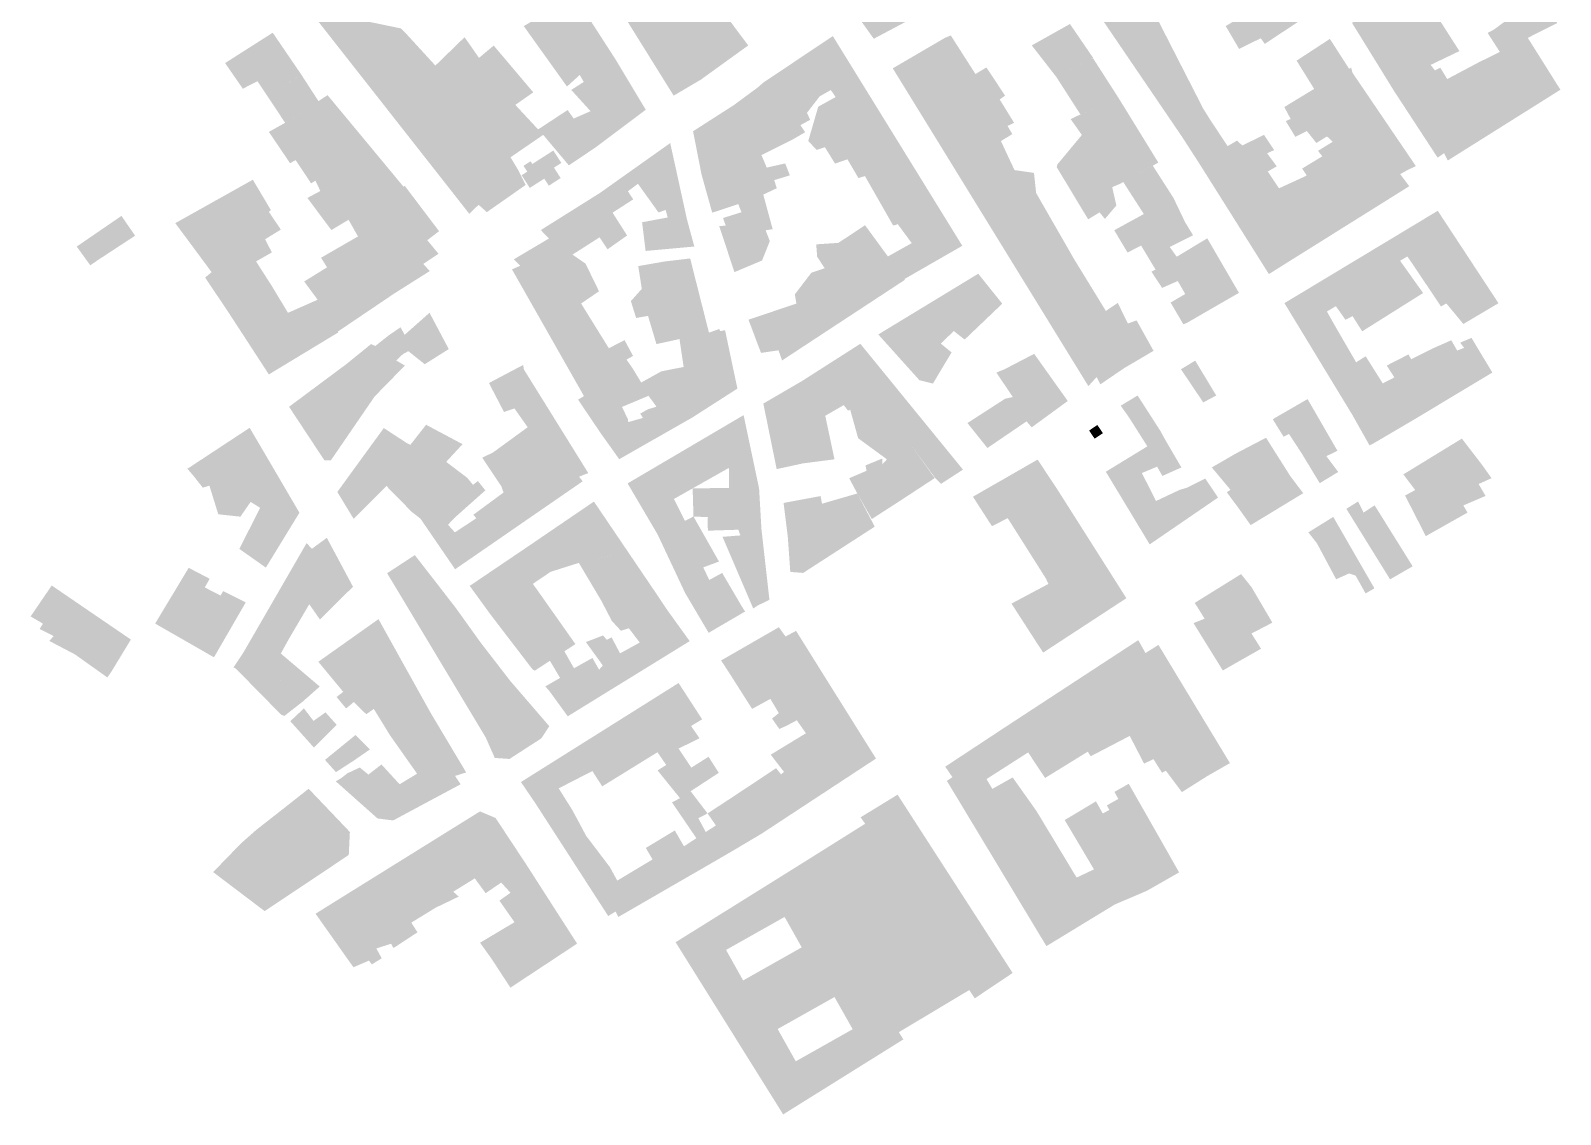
# Model space of a CAD drawing. Header units: millimetres. Extents: x -8 to 383, y 34 to 514.
# Drawn here: x -2.9 to 383.2, y 34.2 to 307.7 of the extents above; entities that cross this region are included whole.
import ezdxf

# ---------------------------------------------------------------- set-up
doc = ezdxf.new("R2010")
doc.units = ezdxf.units.MM
doc.header["$MEASUREMENT"] = 0
for name, color, linetype in [('ANAPSIXI', 231, 'Continuous'), ('APOTHIKES', 18, 'Continuous'), ('DIOIKHSH', 67, 'Continuous'), ('EKPAIDEYSH', 5, 'Continuous'), ('KATOIKIA', 2, 'Continuous'), ('POLITISMOS', 146, 'Continuous'), ('PROSWPIKES YPIRESIES', 59, 'Continuous'), ('TOPIKO EMPORIO', 20, 'Continuous'), ('UPO ANEGERSI', 253, 'Continuous'), ('VIOTEXNEIA', 217, 'Continuous'), ('XWRIS XRISI', 255, 'Continuous'), ('YGEIA', 141, 'Continuous'), ('YPERTOPIKO EMPORIO', 1, 'Continuous')]:
    doc.layers.add(name, color=color, linetype=linetype)

msp = doc.modelspace()

# ---------------------------------------------------------------- hatches: boundary and pattern name
at = {"layer": 'ANAPSIXI'}
for points in [[(276.86, 296.85), (286.12, 301.59), (277.35, 318.75), (265.99, 312.83)], [(206.27, 310.74), (209.93, 305.61), (218.08, 309.94), (219.86, 310.76), (215.66, 315.73), (213.03, 314.4)], [(249.81, 303.94), (256.01, 295.97), (265.31, 300.77), (259.45, 309.34)], [(54.39, 294.89), (58.24, 307.14), (46.22, 299.48), (50.69, 293.01)], [(276.86, 296.85), (287.73, 280.88), (294.95, 284.99), (293.07, 288), (286.12, 301.59)], [(140.11, 298.21), (135.73, 296.48), (136.74, 294.72), (133.58, 292.7), (138.45, 287.34), (134.2, 285.47), (136.79, 281.81), (139.54, 278.07), (152.38, 287.7), (144.84, 300.28)], [(262.1, 286.5), (271.7, 290.69), (265.25, 300.73), (256.01, 295.97)], [(69.78, 289.89), (65.45, 296.56), (56.95, 291.05), (61.36, 284.42)], [(271.99, 279.93), (276.73, 282.53), (271.7, 290.69), (266.23, 288.3)], [(88.95, 241.35), (97.87, 246.99), (96.24, 248.79), (100.08, 251.35), (97.25, 254.78), (100.22, 257.05), (91.56, 268.5), (91.23, 268.3), (84.97, 264.47), (77.38, 259.93), (79.76, 255.73), (84.87, 247.63)], [(144.01, 261.72), (140.82, 266.7), (125.89, 257.33), (147.68, 255.97)], [(302.1, 241.49), (294.1, 255.25), (286.39, 250.6), (281.04, 247.38), (280.82, 247.25), (280, 246.85), (282.7, 242.74), (286.66, 244.47), (290.22, 246.62), (295.57, 237.73)], [(163.59, 250.17), (157.18, 249.41), (150.49, 248.24), (151.39, 242.5), (148.63, 239.4), (149.96, 235.15), (152.96, 235.67), (155.08, 228.56), (160.9, 229.83), (168.34, 231.45)], [(194.18, 246.56), (190.01, 241.11), (190.4, 238.78), (178.31, 234.72), (181.47, 226.34), (185.89, 226.99), (186.79, 224.43)], [(296.37, 215.58), (291.06, 224.38), (287.46, 222.21), (292.53, 214.68), (293.08, 213.84)], [(121.65, 222.12), (121.43, 223.28), (118.4, 221.69), (112.81, 218.73), (128.62, 210.91)], [(156.31, 221.68), (151.24, 218.86), (153.08, 215.51), (155.1, 212.76), (152.91, 212.1), (156.15, 205.48), (164.1, 210.01)], [(283.41, 204.56), (282.26, 206.66), (276.52, 215.59), (272.26, 213.01), (274.4, 209.98), (278.98, 202.75)], [(326.96, 201.63), (319.42, 214.68), (311.5, 210.11), (310.63, 209.58), (313.37, 205.19), (314.74, 205.86), (317.97, 200.92)], [(128.62, 210.91), (122.59, 207.58), (113.85, 201.22), (111.11, 199.88), (115.96, 192.61), (116.49, 191.1), (121.23, 183.43), (136.47, 193.94), (135.55, 195.1), (137.88, 196.01)], [(152.91, 212.1), (150.99, 211.02), (151.67, 209.93), (147.98, 208.87), (147.85, 209.69), (140.87, 206.28), (145.69, 199.51), (156.15, 205.48)], [(228.5, 201.72), (222.37, 198.93), (225.4, 194.81), (226.89, 193.28), (232.45, 196.88)], [(311.41, 186.73), (308.41, 191.03), (302.88, 198.45), (301.27, 200.92), (295.24, 197.43), (299.96, 191.79), (299.02, 191.17), (301.98, 187.19), (305.06, 182.88)], [(212.07, 198.05), (212.07, 198.18), (212.09, 199.68), (207.85, 197.95), (208.11, 196.58), (203.73, 194.71), (205.77, 190.86), (209.44, 184.41), (216.64, 189.06)], [(205.77, 190.86), (196.87, 188.28), (197.78, 183.5), (200.4, 176.17), (210.18, 182.49)], [(139.31, 188.82), (134.78, 185.74), (140.49, 174.46), (145.48, 175.57), (147.74, 176.37)], [(128.9, 181.74), (123.95, 178.36), (126.1, 174.53), (128.39, 171.1), (133.41, 172.69)], [(128.39, 171.1), (126.1, 174.53), (123.95, 178.36), (121.47, 176.68), (107.95, 167.54), (113.22, 160.3), (120.92, 164.88), (124.87, 166.69), (123.88, 168.05)], [(155.39, 180.5), (162.34, 165.71), (168.41, 169.03), (166.9, 172.21), (170.87, 173.68)], [(99.53, 168.32), (94.1, 175.31), (87.11, 170.74), (92.1, 162.43)], [(147.74, 176.37), (145.48, 175.57), (135.5, 173.34), (141.13, 163.87), (153.85, 167.36)], [(128, 162.25), (124.87, 166.69), (120.92, 164.88), (113.22, 160.3), (117.74, 154.39)], [(163.47, 153.6), (160.61, 157.57), (150.87, 153.24), (154.58, 148.11)], [(187.67, 154.77), (185.98, 157.11), (171.41, 148.72), (173.29, 145.83), (179.23, 136.5), (183.84, 139.02), (185.97, 135.44), (184.26, 134.06), (186.09, 131.43), (187.5, 132.06), (187.85, 132.21), (190.51, 133.62), (197.29, 137.2), (200.8, 139.44), (190.32, 156.19)], [(89.31, 130.83), (87.8, 129.89), (90.28, 126.38), (100.28, 131.83), (98.16, 135.39)], [(127, 121.88), (120.88, 118.04), (124.51, 112.71), (130.41, 116.45)], [(244.99, 119.2), (239.86, 116.31), (234.03, 113.02), (232.23, 111.95), (237.62, 103.01), (241.28, 105.06), (251.01, 110.7)], [(61.35, 111.65), (60.93, 111.32), (54.09, 105.97), (60.52, 98.79), (66.3, 92.2), (71.87, 95.92)], [(60.52, 98.79), (54.09, 105.97), (50.18, 102.51), (61.26, 88.83), (66.3, 92.2)], [(105.63, 99.52), (102.02, 105.32), (91.96, 99.07), (95.57, 94.86), (97.86, 91.28), (96.16, 90.37), (99.36, 86.33), (105.18, 89.13), (103.8, 90.37), (109.24, 93.72), (111.98, 89.99), (122.34, 97.07), (116.14, 106.46)], [(137.32, 104.49), (134.06, 102.82), (131.86, 101.33), (137.32, 92.88), (139.95, 94.59), (143.31, 96.6)], [(162.14, 101.62), (162.03, 101.82), (159.71, 105.82), (152.4, 101.4), (154.1, 98.51), (155.14, 96.74), (158.69, 91.63), (165.56, 95.59)], [(50.18, 102.51), (43.2, 95.31), (56.21, 85.46), (61.26, 88.83)], [(145.19, 93.17), (143.31, 96.6), (139.95, 94.59), (137.32, 92.87), (142.91, 84.23), (144.78, 85.37), (145.45, 83.98), (149.33, 86.22)]]:
    msp.add_hatch(color=256, dxfattribs=at).paths.add_polyline_path(points, flags=0)
at = {"layer": 'APOTHIKES'}
for points in [[(87.64, 287.17), (93.45, 293.17), (99.29, 298.85), (91.59, 307.25), (90.64, 308.21), (67.52, 313.02), (69.35, 310.46), (78.62, 298.65)], [(379.03, 315.24), (369.25, 310), (366.45, 307.93), (364.86, 307.08), (367.95, 302.28), (382.43, 309.59)], [(132.97, 273.67), (139.54, 278.07), (136.79, 281.81), (134.2, 285.47), (132.67, 287.63), (125.22, 282.74), (126.5, 281.36)], [(240.1, 269.38), (245.45, 272.47), (243.89, 275.8), (242.03, 279.8), (231.71, 270.57), (234.8, 265.55)], [(182.64, 257.28), (184.42, 257.55), (182.04, 266.29), (175.74, 263.89), (176.54, 261.84), (171.89, 260.38), (172.56, 258.46), (170.92, 258.34), (174.77, 246.72), (181.75, 249.66), (183.7, 254.55)], [(140.59, 241.89), (137.18, 248.87), (133.89, 251.14), (127.97, 255.22), (119.1, 249.96), (120.72, 248.33), (118.62, 247.42), (132.78, 222.49), (139.07, 225.45), (143.07, 227.51), (136.07, 238.8)]]:
    msp.add_hatch(color=256, dxfattribs=at).paths.add_polyline_path(points, flags=0)
at = {"layer": 'DIOIKHSH'}
for points in [[(107.86, 261.43), (110.2, 263.72), (112.27, 261.85), (122.07, 268.72), (120.14, 272.56), (118.26, 275.7), (126.5, 281.36), (125.22, 282.74), (119.47, 288.92), (124, 292.09), (114.01, 303.9), (110.3, 300.79), (106.66, 306.01), (99.29, 298.85), (93.45, 293.17), (87.64, 287.17), (97.52, 274.59)], [(372.52, 286.02), (368.43, 291.94), (363.18, 299.48), (362.75, 299.73), (354.66, 295.44), (352.92, 298.32), (351.57, 297.63), (341.27, 292.39), (352.25, 275.6), (353.88, 276.75), (354.79, 274.88)], [(58.08, 243.11), (54.04, 249.42), (58.02, 251.7), (56.31, 255.01), (42.81, 246.72), (41.18, 245.34), (46.67, 237.17)], [(260.44, 250.09), (255.46, 243.6), (250.58, 239.92), (256.67, 230.01), (265.69, 235.56), (268.51, 236.93)], [(153.08, 215.51), (151.24, 218.86), (149.15, 222.31), (143.81, 219.77), (136.79, 215.44), (135.3, 214.53), (135.84, 213.74), (140.87, 206.28), (147.85, 209.69), (146.38, 212.7)], [(112.81, 218.73), (116.61, 211.42), (119.24, 212.33), (122.59, 207.58), (128.62, 210.91)], [(91.52, 147.3), (89.44, 151.05), (85.19, 147.86), (76.03, 140.8), (74.34, 139.5), (76.77, 136.61), (78.69, 138.23)], [(93.61, 143.56), (91.52, 147.3), (78.69, 138.23), (81.85, 135.15), (83.75, 136.49), (90.08, 140.95)], [(244.04, 132.51), (227.97, 121.92), (229.78, 119.27), (228.38, 118.35), (232.23, 111.95), (234.03, 113.02), (239.86, 116.31), (238.38, 118.78), (248.89, 125.51), (246.6, 128.95)], [(122.48, 96.85), (117.35, 93.65), (115.9, 92.67), (118.25, 90.1), (115.45, 88.11), (119.26, 82.67), (128.18, 87.97)]]:
    msp.add_hatch(color=256, dxfattribs=at).paths.add_polyline_path(points, flags=0)
at = {"layer": 'EKPAIDEYSH'}
for points in [[(64.03, 274.99), (70.01, 278.24), (78.41, 283.76), (72.08, 291.38), (61.1, 284.25), (57.26, 282.11), (62.61, 274.22)], [(73.8, 272.21), (83.42, 277.72), (78.41, 283.76), (70.01, 278.24), (64.03, 274.99), (67.91, 269.13), (69.01, 269.8)], [(280.35, 273.59), (272.9, 269.46), (278.09, 261.38), (285.56, 265.47)], [(140.72, 255.49), (142.74, 252.48), (147.68, 255.97), (125.89, 257.33), (127.97, 255.22), (133.89, 251.14)], [(102.02, 198.84), (100.84, 197.25), (98.57, 194.23), (94.16, 187.85), (93.32, 186.23), (95.54, 184.49), (99, 179.44)], [(90.28, 126.38), (92.65, 123.01), (102.61, 127.93), (100.28, 131.83)], [(215.94, 114.85), (206.61, 109.14), (207.76, 107.51), (190.27, 96.54), (216.26, 54.91), (234.04, 65.55), (235.42, 63.45), (244.98, 69.86)], [(150.04, 96.08), (145.19, 93.17), (149.33, 86.22), (154.23, 89.05)], [(128.18, 87.97), (119.26, 82.67), (126.85, 71.84), (135.06, 77.26)]]:
    msp.add_hatch(color=256, dxfattribs=at).paths.add_polyline_path(points, flags=0)
h = msp.add_hatch(color=256, dxfattribs=at)
h.paths.add_polyline_path([(190.27, 96.54), (159.92, 77.61), (187.07, 34.16), (217.4, 53.09), (216.26, 54.91)], flags=0)
h.paths.add_polyline_path([(176.96, 67.97), (172.65, 75.67), (187.43, 84), (191.75, 76.32)], flags=0)
h.paths.add_polyline_path([(185.67, 55.71), (200.02, 63.78), (204.61, 55.66), (190.25, 47.56)], flags=0)
at = {"layer": 'KATOIKIA'}
for points in [[(155.17, 298.1), (162.67, 301.87), (157.33, 309.97), (150.91, 304.94)], [(329.9, 298.03), (325.05, 305.58), (316.65, 300.09), (321.08, 292.96)], [(188.7, 299), (189.61, 280.28), (192.62, 282.03), (191.41, 283.81), (193.88, 285.16), (193.08, 286.93), (194.68, 289)], [(321.08, 292.96), (313.54, 288.38), (315.16, 285.37), (313.92, 284.84), (316.34, 280.85), (319.22, 282.33), (321.65, 279.31), (324.33, 280.97), (329.47, 284.14), (336.54, 288.52), (330.74, 297.05), (330.41, 298.33)], [(281.75, 274.37), (276.73, 282.53), (271.99, 279.93), (266.23, 288.3), (260.76, 285.91), (259.63, 285.32), (262.46, 281.34), (260.96, 279.54), (256.26, 273.89), (256.11, 273.21), (264.04, 260.04), (266.92, 261.8), (268.27, 260.15), (271.16, 263.53), (270.11, 268.17), (272.03, 268.98)], [(158.56, 279.29), (148.28, 272), (150.42, 269.01), (155.61, 261.77), (157.4, 262.43), (157.92, 260.52), (162.79, 260.02)], [(297.67, 265.27), (301.71, 267.55), (309.38, 272.12), (311.64, 273.42), (309.21, 276.71), (310.99, 277.52), (308.43, 281.36), (302.95, 278.68), (301.6, 279.92), (299.25, 278.52), (292.04, 274.21)], [(84.97, 264.47), (91.23, 268.3), (83.42, 277.72), (73.8, 272.21), (69.01, 269.8), (70.26, 267.19), (66.98, 265.44), (73.04, 257.34), (77.38, 259.93)], [(301.71, 267.55), (297.67, 265.27), (300.62, 260.58), (312.21, 267.87), (309.38, 272.12)], [(224.45, 266.05), (217.46, 262.48), (218.53, 260.29), (215.96, 258.85), (219.52, 254.04), (213.5, 250.68), (216.44, 246.67), (217.68, 244.98), (232.28, 253.37)], [(162.79, 260.02), (157.92, 260.52), (151.46, 259.3), (164.64, 253.18)], [(213.5, 250.68), (207.73, 258.56), (201, 254.1), (209.08, 241.89), (210.02, 239.68), (217.81, 244.79), (217.68, 244.98), (216.44, 246.67)], [(201, 254.1), (195.41, 253.73), (195.65, 250.6), (197.54, 247.71), (194.18, 246.56), (199.53, 235.33), (200.4, 233.37)], [(199.53, 235.33), (194.18, 246.56), (186.79, 224.43), (200.4, 233.37)], [(236.3, 246.32), (222.99, 238.23), (230.14, 231.88), (230.57, 231.5), (232.88, 229.71)], [(230.14, 231.88), (222.99, 238.23), (211.07, 230.99), (221.46, 219.44), (224.86, 218.59), (229.57, 226.46), (226.86, 228.67)], [(172.4, 232.08), (171.17, 231.82), (170.91, 232.36), (168.34, 231.45), (160.9, 229.83), (161.95, 222.79), (173.87, 225.12)], [(331.68, 223.96), (326.31, 233.21), (319.18, 229.68), (325.23, 219.72), (327.36, 221.19)], [(206.54, 228.64), (197.69, 210.47), (202.35, 213.16), (203.43, 211.78), (204.56, 212.18), (210.87, 215.94), (214.77, 218.55)], [(338.39, 218.64), (334.08, 225.49), (331.68, 223.96), (327.36, 221.19), (325.23, 219.72), (329.5, 212.7), (332.08, 214.46)], [(83.95, 215.33), (78.4, 218.16), (80.29, 221.39), (76.83, 223.51), (71.28, 199.22), (72.9, 199.2)], [(219.36, 212.92), (205.99, 204.8), (213.26, 199.48), (213.64, 199.2), (219.34, 203.05), (224.54, 206.57)], [(224.54, 206.57), (219.34, 203.05), (222.37, 198.93), (228.5, 201.72)], [(281.17, 188.96), (278.88, 187.88), (274.89, 185.77), (279.57, 178.01), (296.83, 189.83), (293.6, 194.62), (288.87, 192.28), (287.1, 191.76)], [(181.58, 181.9), (175.75, 181.72), (176.27, 180.28), (171.76, 179.92), (179.51, 161.84)], [(171.67, 170.81), (168.41, 169.03), (162.34, 165.71), (168.26, 155.7)], [(39.39, 155.93), (37.32, 153.01), (43.33, 149.56), (43.57, 149.79), (51.43, 163.38), (45.75, 166.24), (45.06, 165.11)], [(157.75, 161.54), (143.81, 158.72), (146.11, 156.23), (148.13, 156.84), (150.87, 153.24), (154.58, 148.11), (163.47, 153.6)], [(62.32, 154.16), (59.47, 155.27), (54.72, 157.44), (52.25, 153.17), (56.55, 151.13), (57.92, 152.48), (60.28, 150.47)], [(60.28, 150.47), (57.92, 152.48), (56.55, 151.13), (52.25, 153.17), (50.93, 150.89), (50.53, 150.27), (60.32, 143.81), (65.19, 146.31)], [(51.93, 143.61), (55.42, 147.04), (50.53, 150.27), (48.35, 146.97), (48.87, 146.72)], [(50.53, 150.27), (48.35, 146.97), (48.87, 146.72), (54.62, 140.88), (60.32, 143.81)], [(142.45, 144.05), (140.61, 146.39), (138.93, 149.34), (132.7, 134.63), (144.51, 141.91)], [(200.8, 139.44), (197.29, 137.2), (190.51, 133.62), (192.81, 130.35), (192.94, 130.43), (193.37, 129.23), (198.5, 121.52), (201.17, 117.84), (210.49, 123.96)], [(193.37, 129.23), (192.94, 130.43), (192.81, 130.35), (183.92, 124.94), (187.28, 120.59), (191.28, 123.31), (195.42, 126.14)], [(67.3, 116.35), (61.35, 111.65), (71.87, 95.92), (77.43, 99.64), (77.71, 105.44)], [(163.71, 115.72), (161.03, 113.97), (159.01, 112.9), (165.16, 103.87), (167.53, 105.42), (165.67, 108.91), (167.99, 110.12)], [(170.08, 107.09), (167.53, 105.42), (165.16, 103.87), (162.03, 101.82), (162.14, 101.62), (165.56, 95.59), (173.88, 100.41)], [(265.51, 96), (261.13, 93.93), (250.99, 88.57), (247.43, 86.72), (253.51, 76.63), (270.77, 87.14)]]:
    msp.add_hatch(color=256, dxfattribs=at).paths.add_polyline_path(points, flags=0)
at = {"layer": 'POLITISMOS'}
for points in [[(341.64, 281), (336.54, 288.52), (329.47, 284.14), (324.33, 280.97), (325.75, 279.61), (329.53, 273.47)], [(299.25, 278.52), (294.95, 284.99), (287.73, 280.88), (292.04, 274.21)], [(332.08, 214.46), (329.5, 212.7), (330.72, 210.69), (335.05, 203), (335.99, 203.46), (344.81, 208.64), (338.39, 218.64)], [(111.91, 191.65), (110.02, 193.99), (108.79, 193.05), (107.31, 194.83), (102.02, 198.84), (99, 179.44), (102.46, 182.97), (104.63, 185.17)]]:
    msp.add_hatch(color=256, dxfattribs=at).paths.add_polyline_path(points, flags=0)
at = {"layer": 'PROSWPIKES YPIRESIES'}
for color, points in [(59, [(337.52, 313.18), (330.62, 309.64), (334.31, 303.67), (341.27, 292.39), (351.57, 297.63), (350.49, 299.02), (357.74, 302.5), (351.43, 312.37), (349.69, 316.08), (347.5, 315.4), (346.02, 317.88)]), (256, [(273.18, 222.52), (280.55, 226.86), (276.26, 234.54), (274.07, 233.74), (271.52, 238.94), (268.51, 236.93), (265.69, 235.56), (270.79, 227.33)]), (256, [(206.54, 228.64), (191.85, 219.26), (195.29, 216.22), (197.69, 210.47)]), (256, [(106.15, 203.3), (96.95, 208.2), (92.97, 203.13), (87.98, 193.63), (86.99, 192.81), (87.47, 192.18), (93.32, 186.23), (94.16, 187.85), (98.57, 194.23), (100.84, 197.25), (102.02, 198.84)]), (256, [(318.32, 190.93), (315.03, 195.29), (313.17, 198.23), (310.86, 201.88), (308.94, 204.93), (301.27, 200.92), (302.88, 198.45), (308.41, 191.03), (311.41, 186.73)]), (256, [(278.88, 187.88), (281.17, 188.96), (277.6, 196.02), (281.44, 197.63), (282.78, 195.29), (287.57, 197.43), (283.41, 204.56), (278.98, 202.75), (268.5, 196.35), (274.89, 185.77)]), (256, [(181.58, 181.9), (179.51, 161.84), (180.75, 162.65), (183.6, 164.01)]), (256, [(265.76, 176.93), (262.24, 174.45), (255.79, 170.85), (273.69, 164.43)]), (256, [(157.75, 161.54), (153.85, 167.36), (141.13, 163.87), (143.81, 158.72)]), (256, [(138.93, 149.34), (134.27, 146.75), (131.85, 151.03), (131.38, 150.72), (128.2, 148.64), (130.77, 144.31), (127.04, 142.18), (128.11, 140.94), (132.7, 134.63)]), (256, [(266.71, 147.33), (254.78, 139.53), (277.85, 131.39), (275.61, 135.25), (272.92, 139.37)]), (256, [(257.83, 135.11), (254.78, 139.53), (244.04, 132.51), (246.6, 128.95), (248.89, 125.51), (253.18, 119.07), (263.94, 125.7)]), (256, [(289.98, 139.08), (289.9, 139.22), (272.92, 139.37), (275.61, 135.25), (276.42, 135.52), (278.98, 132.08), (287.63, 137.32)]), (256, [(290.44, 129.12), (294.43, 131.73), (289.98, 139.08), (287.63, 137.32), (278.98, 132.08), (276.42, 135.52), (275.61, 135.25), (277.85, 131.39), (274.54, 129.68), (278.15, 122.7), (280.53, 123.81)]), (256, [(122.01, 126.46), (116.77, 133.54), (114.36, 131.94), (111.47, 130.15), (112.01, 129.25), (114.28, 124.13), (117.99, 123.86)]), (256, [(294.43, 131.73), (290.44, 129.12), (280.53, 123.81), (282.69, 120.38), (283.65, 120.91), (287.71, 115.5), (294.23, 119.62), (299.83, 122.81)]), (256, [(274.28, 117.6), (270.67, 115.55), (271.67, 113.78), (268.75, 112.14), (269.39, 111.01), (267.74, 110.1), (271.15, 104.09), (278.84, 90.58), (287, 95.23), (282.71, 102.8)])]:
    msp.add_hatch(color=color, dxfattribs=at).paths.add_polyline_path(points, flags=0)
at = {"layer": 'TOPIKO EMPORIO'}
for points in [[(178.25, 303.93), (177.96, 304.32), (174.04, 309.56), (168.38, 317.62), (163, 313.91), (172.21, 299.57)], [(172.21, 299.57), (163, 313.91), (157.62, 310.19), (157.33, 309.97), (162.67, 301.87), (166.28, 295.29)], [(65.45, 296.57), (58.24, 307.14), (54.39, 294.89), (56.95, 291.05)], [(199.6, 306.29), (194.13, 302.63), (199.64, 292.99), (202.87, 294.84), (205.48, 296.77)], [(371.87, 304.26), (367.83, 302.22), (376.46, 288.49), (380.27, 290.89)], [(188.7, 299), (182.17, 294.64), (180.68, 293.35), (182.51, 290.32), (189.61, 280.28)], [(205.48, 296.77), (202.87, 294.84), (199.09, 292.68), (200.31, 290.9), (195.92, 288.48), (193.39, 279.78), (195.55, 277.57), (197.6, 278.24), (200.16, 274.12), (203.3, 275.18), (202.3, 276.89), (207.37, 279.43), (214.09, 282.83)], [(242.03, 279.8), (244.9, 281.55), (243.7, 283.61), (245.34, 284.41), (241.72, 290.3), (225.65, 280.41), (231.71, 270.57)], [(174.6, 288.86), (164.32, 282.27), (166.46, 271.39), (167.28, 268.44), (170.75, 270.21), (181.59, 276.25)], [(214.09, 282.83), (207.37, 279.43), (202.3, 276.89), (203.3, 275.18), (206.07, 270.44), (207.7, 270.97), (214.82, 258.5), (215.65, 258.67), (215.96, 258.85), (218.53, 260.29), (217.46, 262.48), (224.45, 266.05)], [(300.62, 260.58), (309.65, 246.23), (327.58, 257.45), (323.84, 263.95), (319.21, 271.09), (312.21, 267.87)], [(250.91, 266.69), (247.34, 264.67), (246.09, 261.91), (243.89, 261.1), (244.7, 259.46), (240.17, 256.82), (245.54, 248.09), (257.4, 255.39)], [(151.46, 259.3), (152.35, 252.06), (164.64, 253.18)], [(358.09, 253.35), (352.27, 262.2), (339.34, 254.41), (342.77, 249.59), (344.62, 250.68), (347.43, 246.5)], [(201, 254.1), (200.4, 233.37), (210.02, 239.68), (209.08, 241.89)], [(326.31, 233.21), (324.3, 236.78), (326.55, 238.13), (322.27, 244.13), (313.58, 238.9), (319.18, 229.68)], [(74.81, 231.52), (72, 236.46), (69.57, 239.75), (62.09, 236.45), (55.67, 233.61), (50.78, 230.87), (57.26, 220.9)], [(264.1, 217.95), (266.2, 220.26), (267.11, 218.4), (273.18, 222.52), (270.79, 227.33), (265.69, 235.56), (256.67, 230.01)], [(364.72, 220.58), (366.05, 221.38), (360.79, 230.13), (357.92, 228.92), (358.93, 227.61), (357.17, 226.93), (355.69, 229.53), (351.17, 227.53), (351.48, 227.15), (355.24, 221.8), (358.63, 216.92)], [(250.42, 226.1), (242.96, 222.22), (240.87, 221.37), (245.04, 215.19), (243.13, 214.8), (246.34, 211.53), (248.49, 209.06), (249.79, 207.55), (258.89, 214.2)], [(352.47, 213.22), (345.56, 224.72), (344.89, 225.95), (339.4, 223.14), (341.32, 220.16), (344.21, 215.67), (347.64, 210.31)], [(358.63, 216.92), (355.24, 221.8), (351.48, 227.15), (351.17, 227.53), (345.56, 224.72), (352.47, 213.22)], [(76.83, 223.51), (62.36, 212.74), (71.28, 199.22)], [(248.49, 209.06), (246.34, 211.53), (243.13, 214.8), (233.57, 208.63), (238.61, 202.33)], [(42.25, 192.85), (44.5, 185.61), (50.08, 185.01), (52.66, 188.74), (57.68, 195.99), (58.12, 197.72), (52.42, 207.43), (36.71, 197.1), (38.32, 195.21), (40.6, 192.32)], [(92.97, 203.13), (92.04, 203.61), (86.27, 207.37), (74.54, 191.25), (78.65, 184.48), (86.99, 192.81), (87.98, 193.63)], [(265.68, 204.68), (267.76, 206.07), (266.37, 208.14), (264.29, 206.75)], [(365.85, 194.72), (363.46, 198.08), (358.36, 204.71), (351.03, 200.23), (343.6, 195.68), (346.58, 191.72), (344.02, 190.35), (349.26, 180.1), (358.59, 185.36), (359.79, 186.03), (358.73, 187.84), (364.34, 190.24), (362.59, 193.25)], [(46.98, 203.86), (42.39, 200.83), (50.08, 185.01), (52.66, 188.74), (53.91, 190.54)], [(57.68, 195.99), (58.12, 197.72), (55.27, 202.58), (50.44, 197.2), (53.91, 190.54)], [(219.34, 203.05), (213.64, 199.2), (213.26, 199.48), (212.07, 198.18), (212.07, 198.05), (216.64, 189.06), (225.31, 194.74)], [(116.49, 191.1), (108.87, 185.49), (109.64, 184.61), (111.03, 183.02), (113.71, 178.24), (121.23, 183.43)], [(180.99, 192.13), (176.36, 192.31), (164.22, 192.14), (181.58, 181.9)], [(256.08, 192.18), (249.78, 188.06), (243.73, 184.64), (253.33, 169.48), (255.79, 170.85), (262.24, 174.45), (265.76, 176.93)], [(345.94, 172.48), (336.34, 187.87), (333.54, 186.04), (332.17, 188.84), (329.2, 186.99), (340.24, 169.19)], [(164.43, 185.05), (155.39, 180.5), (170.87, 173.68)], [(331.55, 170.12), (334.06, 165.63), (336.29, 166.92), (325.9, 184.95), (319.62, 181.05), (321.8, 178.26), (325.49, 171.35), (326.63, 169.21), (329.91, 170.69)], [(171.67, 170.81), (168.41, 169.03), (162.34, 165.71), (168.26, 155.7)], [(255.79, 170.85), (261.98, 160.71), (263.64, 157.86), (273.69, 164.43)], [(310.53, 158.26), (305.28, 167.21), (302.64, 170.52), (290.91, 163.23), (291.83, 161.84), (293.43, 159.26), (290.63, 158.14), (298.03, 146.19), (302.28, 148.62), (307.68, 151.68), (305.26, 155.52)], [(2.46, 167.64), (-2.87, 159.83), (0.24, 158.02), (-0.59, 156.67), (2.95, 154.87), (1.85, 153.65), (8.36, 150.23), (10.71, 153.89), (13.44, 160.14)], [(22.44, 154), (13.44, 160.14), (10.71, 153.89), (8.36, 150.23), (16.5, 144.43), (17.54, 145.93)], [(134.63, 152.85), (131.47, 157.34), (121.39, 149.63), (123.76, 146.53), (124.38, 146.14), (128.2, 148.64), (131.38, 150.72), (131.85, 151.03)], [(150.87, 153.24), (145.9, 150.51), (143.77, 154.54), (142.53, 153.94), (141.61, 155.03), (137.27, 153.37), (141.55, 147.46), (140.61, 146.39), (142.45, 144.05), (144.51, 141.91), (154.58, 148.11)], [(110.61, 153.37), (106.41, 151.09), (102.68, 148.34), (101.33, 147.05), (107.06, 137.51)], [(285.28, 146.86), (281.78, 152.65), (278.51, 150.59), (276.69, 153.85), (266.71, 147.33), (272.92, 139.37), (280.59, 143.93)], [(285.28, 146.86), (280.59, 143.93), (272.92, 139.37), (289.9, 139.22)], [(254.78, 139.53), (257.83, 135.11), (263.94, 125.7), (264.69, 124.55), (274.54, 129.68), (277.85, 131.39)], [(138.91, 120.81), (135.15, 127), (127, 121.88), (130.41, 116.45)], [(96.73, 121.08), (94.67, 120.15), (90.27, 117.48), (95.42, 111.99), (101.11, 115.04)], [(186.51, 119.98), (185.28, 121.54), (180, 118.03), (186.96, 108.51), (192.35, 112.05), (189.57, 115.94)], [(130.41, 116.45), (124.51, 112.71), (127.99, 107.32), (133.82, 111.02)], [(180, 118.03), (174.71, 114.52), (181.58, 104.98), (186.96, 108.51)], [(85.5, 114.12), (79.43, 113.53), (84.7, 108.85), (88.59, 108.35)], [(103.8, 90.37), (109.24, 93.72), (111.98, 89.99), (122.34, 97.07), (114.47, 108.98), (110.55, 110.63), (96.59, 101.95)], [(119.9, 100.76), (114.47, 108.98), (110.55, 110.63), (102.02, 105.32), (109.24, 93.72)], [(109.24, 93.72), (111.98, 89.99), (122.34, 97.07), (114.47, 108.98), (110.55, 110.63), (102.02, 105.32)], [(135.5, 107.91), (133.82, 111.02), (127.99, 107.32), (131.86, 101.33), (134.06, 102.82), (137.32, 104.49)], [(251.01, 110.7), (241.28, 105.06), (237.62, 103.01), (247.43, 86.72)], [(118.48, 102.91), (116.14, 106.46), (105.63, 99.52), (107.69, 96.2)], [(97.86, 91.28), (95.57, 94.86), (91.96, 99.07), (85.02, 94.75), (91.57, 85.09), (93.21, 82.56), (99.36, 86.33), (96.16, 90.37)], [(155.14, 96.74), (154.1, 98.51), (150.04, 96.08), (154.23, 89.05), (158.69, 91.63)], [(79.39, 91.25), (74.92, 88.47), (84.39, 76.04), (88.11, 77.24)], [(74.92, 88.47), (69.05, 84.81), (77.14, 73.36), (77.26, 73.18), (78.63, 71.3), (82.5, 72.97), (83.27, 72.03), (85.75, 73.55), (84.39, 76.04)]]:
    msp.add_hatch(color=256, dxfattribs=at).paths.add_polyline_path(points, flags=0)
at = {"layer": 'UPO ANEGERSI'}
msp.add_hatch(color=256, dxfattribs=at).paths.add_polyline_path([(182.51, 290.32), (180.68, 293.35), (174.6, 288.86), (181.59, 276.25), (189.61, 280.28)], flags=0)
at = {"layer": 'VIOTEXNEIA'}
for points in [[(320.71, 312.32), (315.99, 319.67), (305.62, 312.99), (301.03, 310.19), (298.76, 308.81), (302.13, 303.06), (302.78, 303.38), (307.6, 305.74), (308.62, 304.32)], [(157.33, 309.97), (157.62, 310.19), (154.59, 313.25), (156.23, 314.19), (155.29, 316.11), (147.12, 311.02), (150.91, 304.94)], [(375, 305.84), (371.87, 304.26), (380.27, 290.89), (383.23, 292.75)], [(166.28, 295.29), (162.67, 301.87), (155.17, 298.1), (159.43, 291.26)], [(217.95, 292.92), (221.17, 287.69), (227.68, 291.93), (235.6, 296.71), (232.18, 302.06)], [(367.83, 302.22), (362.75, 299.73), (363.18, 299.48), (368.43, 291.94), (372.52, 286.02), (376.46, 288.49)], [(227.68, 291.93), (221.17, 287.69), (225.65, 280.41), (241.72, 290.3), (243.08, 291.25), (238.37, 298.38), (235.6, 296.71)], [(345.08, 268.4), (342.79, 271.44), (344.42, 272.36), (346.75, 273.49), (341.64, 281), (329.53, 273.47), (325.75, 279.61), (322.05, 277.33), (323.13, 275.95), (318.05, 272.86), (319.21, 271.09), (323.84, 263.95), (327.58, 257.45)], [(243.89, 261.1), (246.09, 261.91), (247.34, 264.67), (250.91, 266.69), (250.37, 271.76), (245.45, 272.47), (240.1, 269.38), (234.8, 265.55), (240.17, 256.82), (244.7, 259.46)], [(245.54, 248.09), (250.58, 239.92), (255.46, 243.6), (260.44, 250.09), (257.4, 255.39)], [(242.36, 238.76), (236.3, 246.32), (232.88, 229.71)], [(284.85, 239.04), (288.07, 233.55), (289.05, 233.96), (295.57, 237.73), (290.22, 246.62), (286.66, 244.47), (288.54, 241.19)], [(367.6, 238.88), (363.91, 244.5), (357.35, 240.48), (354.44, 238.82), (358.74, 233.63)], [(347.64, 210.31), (344.21, 215.67), (341.32, 220.16), (338.39, 218.64), (344.81, 208.64)], [(327.15, 196.29), (324.16, 200.27), (326.96, 201.63), (317.97, 200.92), (322.49, 193.46)], [(61.55, 191.86), (58.13, 185.52), (62.81, 182.46), (64.98, 186)], [(164.22, 192.14), (164.43, 185.05), (168.11, 184.88), (167.97, 184.34), (168.08, 181.47), (175.75, 181.72), (181.58, 181.9)], [(62.81, 182.46), (57.62, 185.86), (55.04, 187.25), (49.83, 176.86), (56.51, 172.16)], [(134.78, 185.74), (128.9, 181.74), (133.41, 172.69), (135.5, 173.34), (140.49, 174.46)], [(68.15, 176.92), (67, 178.09), (66.78, 178.32), (63.37, 172.42), (68.39, 167.36), (75.2, 173.5), (71.89, 179.67)], [(28.56, 158.03), (37.32, 153.01), (39.39, 155.93), (45.06, 165.11), (41.08, 167.16), (42.33, 169.33), (37.03, 172.1)], [(63.37, 172.42), (59.96, 166.51), (64.74, 164.3), (67.46, 162.91), (70.15, 159.06), (73.42, 162.31)], [(67.46, 162.91), (64.74, 164.3), (59.96, 166.51), (54.72, 157.44), (59.47, 155.27), (62.32, 154.16)], [(105.46, 160.56), (96.71, 154.75), (101.33, 147.05), (102.68, 148.34), (106.41, 151.09), (110.61, 153.37)], [(65.84, 138.36), (70.1, 142.14), (65.19, 146.31), (54.62, 140.88), (60.36, 135.04), (61.17, 134.72)], [(95.88, 139.47), (93.61, 143.56), (90.08, 140.95), (83.75, 136.49), (85.78, 133.19)], [(123, 137.98), (118.18, 143.57), (114.58, 141.45), (108.67, 138.57), (107.06, 137.51), (111.47, 130.15), (114.36, 131.94), (119.17, 135.14)], [(95.88, 139.47), (85.78, 133.19), (87.8, 129.89), (89.31, 130.83), (98.16, 135.39)], [(71.43, 123.63), (74.2, 120.54), (78.66, 123.43), (82.78, 126.27), (79.13, 129.91)], [(77.07, 120.24), (75.55, 119.04), (74.15, 118.22), (79.43, 113.53), (85.5, 114.12), (82.39, 119.92), (80.21, 121.71)], [(119.26, 82.67), (110.56, 77.49), (113.46, 73.45), (118.23, 66.15), (126.85, 71.84)]]:
    msp.add_hatch(color=256, dxfattribs=at).paths.add_polyline_path(points, flags=0)
at = {"layer": 'XWRIS XRISI'}
for points in [[(232.18, 302.06), (229.38, 306.44), (228.02, 305.91), (224.74, 304), (214.73, 298.15), (217.95, 292.92)], [(194.13, 302.63), (188.7, 299), (194.68, 289), (196.29, 291.08), (199.09, 292.68), (199.64, 292.99)], [(126.78, 270.3), (127.92, 268.53), (130.91, 270.46), (129.22, 273.08), (131.08, 274.28), (129.06, 277.41), (123.76, 274.01), (123.32, 274.7), (121.53, 273.55), (122.48, 272.08), (121.06, 271.17), (123.12, 267.97), (124.98, 269.17)], [(182.04, 266.29), (185.46, 267.89), (184.8, 269.94), (188.76, 271.14), (187.57, 274.15), (182.92, 273.1), (181.59, 276.25), (170.75, 270.21), (167.28, 268.44), (169.16, 261.72), (175.74, 263.89)], [(147.88, 267.13), (150.42, 269.01), (148.28, 272), (140.82, 266.7), (144.01, 261.72), (149.22, 265.08)], [(23.51, 255.91), (20.06, 260.91), (8.77, 253.17), (12.19, 248.44), (14.26, 249.86)], [(88.95, 241.35), (84.87, 247.63), (79.76, 255.73), (70.43, 250.35), (74.47, 243.91), (76.11, 241.46), (80.16, 235.42)], [(348.57, 241.44), (344.66, 246.94), (342.77, 249.59), (339.34, 254.41), (322.27, 244.13), (326.55, 238.13), (328.99, 234.69), (330.77, 235.62), (333.2, 231.78)], [(354.44, 238.82), (357.35, 240.48), (363.91, 244.5), (358.09, 253.35), (347.43, 246.5), (353.1, 238.05)], [(80.16, 235.42), (76.11, 241.46), (74.47, 243.91), (71.95, 247.93), (66.18, 244.36), (72, 236.46), (74.69, 231.73)], [(91.07, 226.01), (87.4, 230.68), (84.14, 228.08), (83.05, 228.56), (76.83, 223.51), (80.29, 221.39), (78.4, 218.16), (83.95, 215.33), (91.59, 223.15), (89.44, 224.4)], [(149.15, 222.31), (147.53, 224.64), (149.18, 225.58), (147.03, 229.56), (143.07, 227.51), (139.07, 225.45), (132.78, 222.49), (136.79, 215.44), (143.81, 219.77)], [(173.87, 225.12), (161.95, 222.79), (156.31, 221.68), (164.1, 210.01), (175.52, 217.33)], [(197.69, 210.47), (195.29, 216.22), (191.85, 219.26), (182.06, 213.55), (185.43, 197.01), (192.1, 198.46), (200.02, 199.48)], [(214.77, 218.55), (210.87, 215.94), (204.56, 212.18), (203.99, 211.98), (205.99, 204.8), (219.36, 212.92)], [(159.49, 189.47), (173.35, 197.31), (173.42, 192.27), (176.36, 192.31), (180.99, 192.13), (177.08, 210.63), (147.8, 193.4), (155.39, 180.5), (162.27, 183.96)], [(50.44, 197.2), (55.27, 202.58), (52.42, 207.43), (46.98, 203.86)], [(61.55, 191.86), (58.12, 197.72), (57.68, 195.99), (52.66, 188.74), (55.04, 187.25), (57.62, 185.86), (58.13, 185.52)], [(251.28, 199.41), (242.24, 194.22), (246.76, 186.35), (249.78, 188.06), (256.08, 192.18)], [(242.24, 194.22), (234.96, 190.05), (239.77, 182.59), (243.73, 184.64), (246.76, 186.35)], [(196.87, 188.28), (196.51, 190.21), (187.17, 188.47), (188.24, 179.88), (197.78, 183.5)], [(197.78, 183.5), (188.24, 179.88), (188.87, 171.06), (192.11, 170.81), (200.4, 176.17)], [(255.79, 170.85), (253.33, 169.48), (254.02, 168.04), (244.69, 163.07), (250.86, 153.51), (252.69, 150.71), (263.64, 157.86), (261.98, 160.71)], [(110.61, 153.37), (107.06, 137.51), (108.67, 138.57), (114.58, 141.45), (118.18, 143.57)], [(195.42, 126.14), (191.28, 123.31), (196.88, 115.02), (201.17, 117.84), (198.5, 121.52)], [(90.27, 117.48), (89.45, 118.36), (85.68, 122.48), (82.39, 119.92), (88.59, 108.35), (88.64, 108.35), (95.42, 111.99)]]:
    msp.add_hatch(color=256, dxfattribs=at).paths.add_polyline_path(points, flags=0)
at = {"layer": 'YGEIA'}
for points in [[(131.37, 295.15), (132.5, 293.56), (135.73, 296.48), (140.11, 298.21), (144.84, 300.28), (134.48, 316.33), (133, 315.41), (129.26, 313.1), (126.93, 311.89), (121.59, 308.81)], [(286.39, 250.6), (284.63, 253.08), (290.52, 256.02), (288.51, 259.32), (285.56, 265.47), (270.62, 257.29), (273.98, 251.67), (277.41, 253.41), (281.04, 247.38)], [(171.67, 170.81), (168.26, 155.7), (177.45, 161.07), (176.5, 162.58)], [(117.35, 93.65), (122.48, 96.85), (119.9, 100.76), (109.24, 93.72), (111.98, 89.99), (115.9, 92.67)]]:
    msp.add_hatch(color=256, dxfattribs=at).paths.add_polyline_path(points, flags=0)
at = {"layer": 'YPERTOPIKO EMPORIO'}
for points in [[(56.31, 255.01), (60.29, 257.46), (57.24, 261.96), (57.78, 262.36), (53.22, 270.04), (51.97, 269.34), (33.65, 259.08), (42.81, 246.72)], [(55.67, 233.61), (62.09, 236.45), (58.08, 243.11), (46.67, 237.17), (50.78, 230.87)], [(97.81, 236.46), (91.52, 230.89), (98.61, 224.74), (102.67, 227.3)], [(91.52, 230.89), (90.51, 232.82), (87.4, 230.68), (91.07, 226.01), (92.47, 226.77), (96.61, 223.48), (98.61, 224.74)], [(113.71, 178.24), (111.03, 183.02), (109.64, 184.61), (104.21, 181.05), (102.46, 182.97), (99, 179.44), (104.27, 171.74)], [(181.58, 181.9), (175.75, 181.72), (176.27, 180.28), (171.76, 179.92), (179.51, 161.84)], [(68.39, 167.36), (73.42, 162.31), (75.69, 164.57), (78.5, 167.32), (75.2, 173.5)], [(105.46, 160.56), (104.42, 162.01), (99.53, 168.32), (92.1, 162.43), (94.97, 157.65), (96.71, 154.75)], [(128, 162.25), (117.74, 154.39), (121.39, 149.63), (131.47, 157.34)], [(69.75, 148.39), (76.03, 140.8), (85.19, 147.86), (89.44, 151.05), (84.93, 159.15)], [(163.82, 132.18), (166.62, 133.86), (160.67, 143.03), (148.51, 135.39), (155.35, 125.56), (155.41, 125.45), (157.55, 122.35), (155.37, 120.97), (161.03, 113.97), (163.71, 115.72), (170.82, 120.37), (168.23, 124.42), (163.88, 121.67), (160.67, 126.49), (165.96, 129.08)], [(72.32, 130.43), (74.39, 132.47), (71.56, 135.62), (68.53, 133.47), (66.11, 136.63), (62.67, 133.39), (68.65, 126.72)], [(123, 137.98), (119.17, 135.14), (116.77, 133.54), (122.01, 126.46), (126.02, 129.05), (128.04, 132.13)], [(148.51, 135.39), (135.12, 126.98), (138.91, 120.81), (141.4, 116.95), (155.35, 125.56)], [(92.65, 123.01), (94.67, 120.15), (96.73, 121.08), (104.57, 124.64), (102.61, 127.93)], [(96.73, 121.08), (101.11, 115.04), (105.65, 117.47), (104.27, 119.58), (107.06, 120.47), (104.57, 124.64)], [(191.28, 123.31), (187.28, 120.59), (186.51, 119.98), (189.57, 115.94), (192.35, 112.05), (196.88, 115.02)], [(179.45, 108.14), (174.71, 114.52), (167.99, 110.12), (170.08, 107.09), (173.88, 100.41), (181.58, 104.98)], [(271.15, 104.09), (267.74, 110.1), (266, 113.16), (258.12, 108.45), (265.51, 96), (270.77, 87.14), (278.84, 90.58)], [(251.01, 110.7), (247.43, 86.72), (250.99, 88.57), (261.13, 93.93)], [(85.02, 94.75), (79.39, 91.25), (88.11, 77.24), (88.72, 76.15), (94.78, 80.12), (93.21, 82.56), (91.57, 85.09)]]:
    msp.add_hatch(color=256, dxfattribs=at).paths.add_polyline_path(points, flags=0)

doc.saveas('drawing.dxf')
